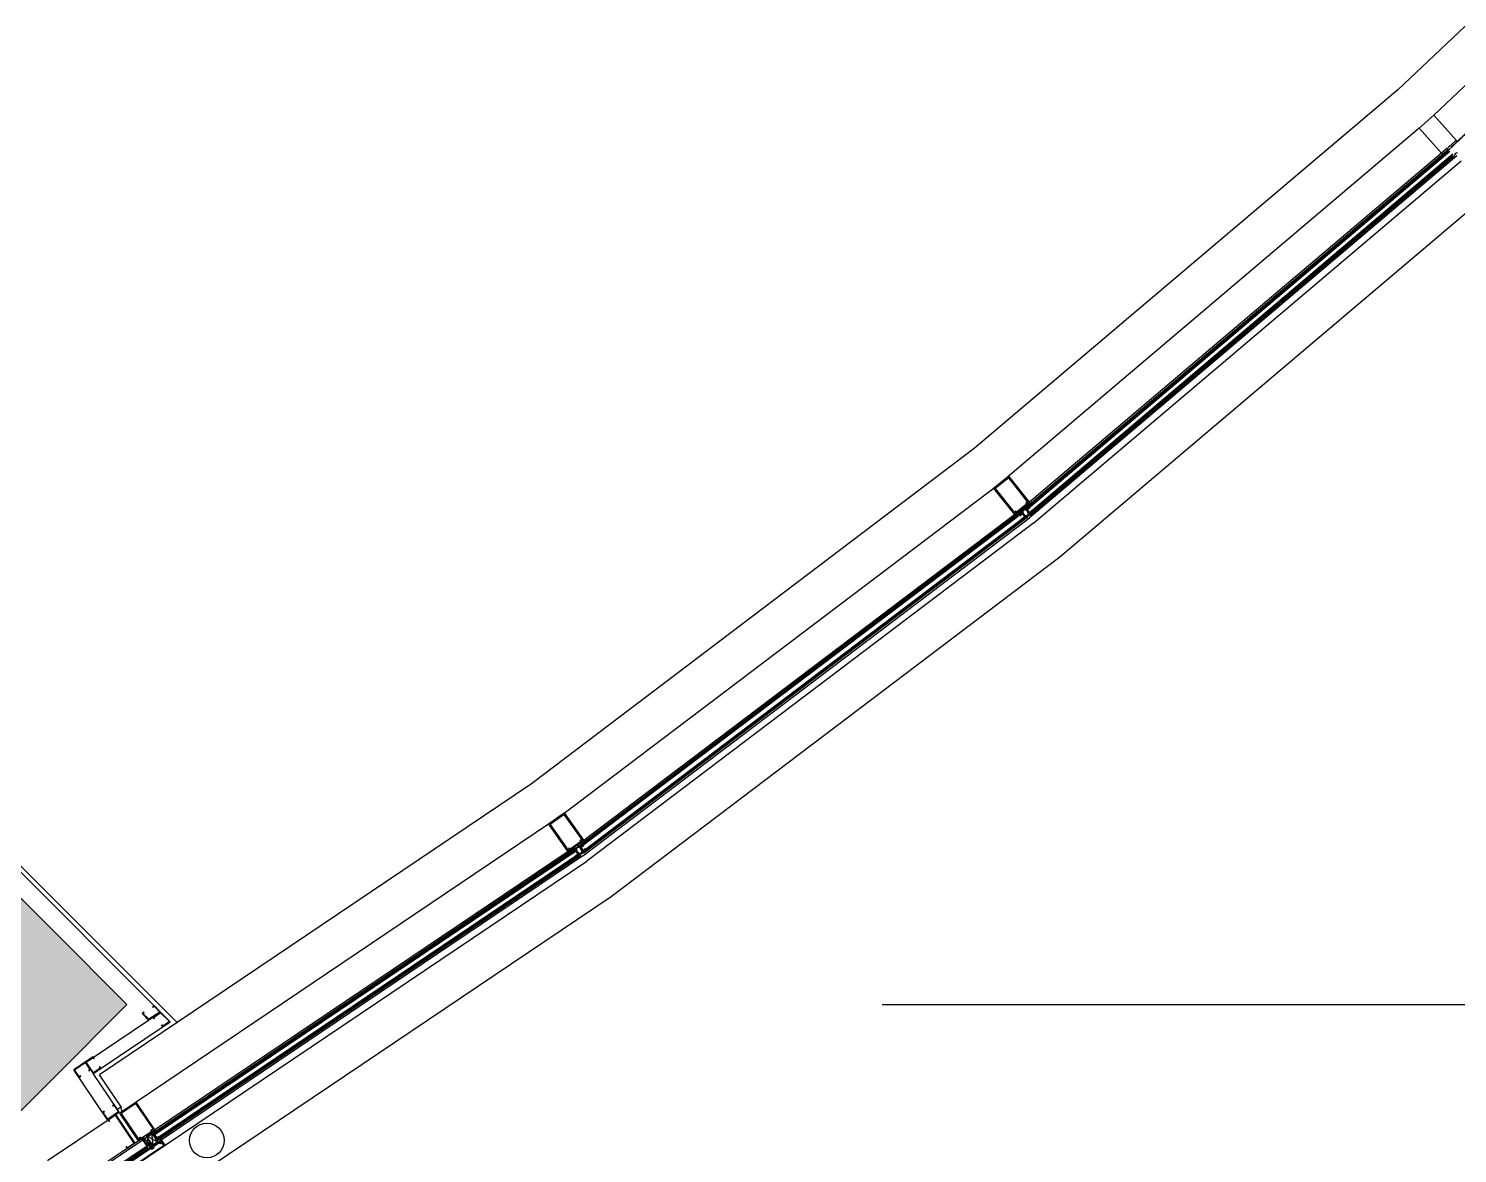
# Model space of a CAD drawing. Header units: inches. Extents: x -71 to 4528, y -885 to 4524.
# Drawn here: x 3305.6 to 3470.6, y 762.8 to 892.7 of the extents above; entities that cross this region are included whole.
import ezdxf

# ---------------------------------------------------------------- set-up
doc = ezdxf.new("R2010")
doc.units = ezdxf.units.IN
doc.header["$LTSCALE"] = 96
doc.header["$MEASUREMENT"] = 0
for name, color, linetype in [('A-Anno-Bldg', 7, 'Continuous'), ('A-Bldg-Patt', 5, 'Continuous'), ('A-Cols-Bldg', 235, 'Continuous'), ('A-Glaz-Exst', 53, 'Continuous'), ('A-Wall-Bldg', 235, 'Continuous')]:
    doc.layers.add(name, color=color, linetype=linetype)
doc.layers.add('Viewport', color=14, linetype='Continuous', plot=False)

msp = doc.modelspace()

# ---------------------------------------------------------------- hatches: boundary and pattern name
at = {"layer": 'A-Bldg-Patt'}
msp.add_hatch(color=256, dxfattribs=at).paths.add_polyline_path([(3299.99, 796.96), (3316.96, 779.99), (3299.99, 763.02), (3283.02, 779.99)])

# ---------------------------------------------------------------- linework, layer by layer
at = {"layer": 'A-Anno-Bldg'}
msp.add_lwpolyline([(3404.16, 779.99), (3612.51, 779.99)], dxfattribs=at)
at = {"layer": 'A-Cols-Bldg'}
msp.add_lwpolyline([(3299.99, 796.96), (3316.96, 779.99), (3299.99, 763.02), (3283.02, 779.99)], close=True, dxfattribs=at)
at = {"layer": 'A-Glaz-Exst'}
for p, q in [((3467.86, 882.68), (3512.88, 925.29)), ((3469.93, 879.06), (3516.31, 922.96)), ((3466.2, 881.19), (3417.92, 840.29)), ((3466.19, 881.19), (3467.87, 882.69)), ((3468.78, 878.3), (3466.19, 881.19)), ((3467.87, 882.69), (3470.45, 879.8)), ((3470.45, 879.8), (3469.83, 879.24)), ((3469.57, 878.74), (3420.64, 837.29)), ((3420.68, 837.24), (3469.51, 878.61)), ((3420.72, 837.19), (3469.56, 878.56)), ((3420.76, 837.14), (3469.6, 878.51)), ((3420.8, 837.09), (3469.73, 878.55)), ((3470.07, 878.18), (3421.11, 836.7)), ((3421.15, 836.65), (3470.01, 878.05)), ((3421.19, 836.6), (3470.06, 878)), ((3468.78, 878.3), (3421.2, 838)), ((3470.55, 878.01), (3421.2, 836.2)), ((3421.23, 836.56), (3470.1, 877.95)), ((3421.27, 836.51), (3470.23, 877.99)), ((3469.4, 878.86), (3468.78, 878.3)), ((3469.44, 878.81), (3469.4, 878.86)), ((3469.52, 878.88), (3469.44, 878.81)), ((3469.75, 879.17), (3469.48, 878.93)), ((3469.48, 878.93), (3469.52, 878.88)), ((3469.79, 879.13), (3469.75, 879.17)), ((3469.87, 879.19), (3469.79, 879.13)), ((3469.83, 879.24), (3469.87, 879.19)), ((3421.67, 835.61), (3471.05, 877.44)), ((3367.46, 802.11), (3417.92, 840.29)), ((3418.8, 841), (3417.04, 839.59)), ((3418.78, 840.82), (3417.22, 839.57)), ((3421.04, 837.99), (3418.78, 840.82)), ((3421.22, 837.97), (3418.8, 841)), ((3417.04, 839.59), (3419.46, 836.57)), ((3417.22, 839.57), (3419.48, 836.74)), ((3369.12, 798.29), (3420.26, 836.98)), ((3420.3, 836.93), (3369.27, 798.31)), ((3420.41, 836.78), (3369.27, 798.09)), ((3420.34, 836.88), (3369.3, 798.26)), ((3420.37, 836.83), (3369.34, 798.21)), ((3419.46, 836.57), (3420.12, 837.09)), ((3419.48, 836.74), (3419.61, 836.84)), ((3419.61, 836.84), (3419.55, 836.92)), ((3419.63, 836.98), (3419.68, 836.9)), ((3419.68, 836.9), (3420.84, 837.83)), ((3419.74, 836.79), (3419.86, 836.64)), ((3420.4, 836.73), (3420.11, 836.52)), ((3420.12, 837.09), (3420.16, 837.04)), ((3420.16, 837.04), (3420.23, 837.11)), ((3420.16, 836.52), (3420.33, 836.65)), ((3420.27, 837.06), (3420.19, 837)), ((3420.19, 837), (3420.25, 836.93)), ((3420.2, 837.15), (3420.49, 837.38)), ((3420.23, 837.11), (3420.2, 837.15)), ((3420.23, 837.11), (3420.27, 837.06)), ((3420.43, 836.76), (3420.28, 836.96)), ((3420.37, 836.64), (3420.6, 836.34)), ((3420.7, 836.34), (3420.4, 836.73)), ((3420.42, 836.93), (3420.41, 836.9)), ((3420.41, 836.9), (3420.41, 836.88)), ((3420.41, 836.88), (3420.42, 836.85)), ((3420.43, 836.98), (3420.42, 836.96)), ((3420.42, 836.96), (3420.42, 836.93)), ((3420.42, 836.85), (3420.42, 836.82)), ((3420.42, 836.82), (3420.43, 836.79)), ((3420.44, 837), (3420.43, 836.98)), ((3420.43, 836.79), (3420.44, 836.76)), ((3420.45, 837.03), (3420.44, 837)), ((3420.44, 836.76), (3420.45, 836.73)), ((3420.46, 837.05), (3420.45, 837.03)), ((3420.45, 836.73), (3420.47, 836.7)), ((3420.48, 837.06), (3420.46, 837.05)), ((3420.47, 836.7), (3420.48, 836.67)), ((3420.49, 837.08), (3420.48, 837.06)), ((3420.48, 836.67), (3420.5, 836.65)), ((3420.49, 837.38), (3420.52, 837.34)), ((3420.51, 837.09), (3420.49, 837.08)), ((3420.5, 836.65), (3420.52, 836.62)), ((3420.53, 837.1), (3420.51, 837.09)), ((3420.52, 837.34), (3420.6, 837.4)), ((3420.52, 837.34), (3420.56, 837.29)), ((3420.52, 836.62), (3420.54, 836.59)), ((3420.56, 837.11), (3420.53, 837.1)), ((3420.54, 836.59), (3420.56, 836.57)), ((3420.56, 837.45), (3421.22, 837.97)), ((3420.6, 837.4), (3420.56, 837.45)), ((3420.56, 837.29), (3420.64, 837.35)), ((3420.58, 837.12), (3420.56, 837.11)), ((3420.6, 837.12), (3420.58, 837.12)), ((3420.63, 837.12), (3420.6, 837.12)), ((3420.66, 837.12), (3420.63, 837.12)), ((3420.64, 837.35), (3420.69, 837.29)), ((3420.82, 837.07), (3420.66, 837.26)), ((3420.68, 837.12), (3420.66, 837.12)), ((3420.71, 837.11), (3420.68, 837.12)), ((3420.74, 837.1), (3420.71, 837.11)), ((3420.77, 837.09), (3420.74, 837.1)), ((3420.79, 837.08), (3420.77, 837.09)), ((3420.84, 837.83), (3420.78, 837.9)), ((3420.82, 837.06), (3420.79, 837.08)), ((3420.84, 837.04), (3420.82, 837.06)), ((3420.87, 837.02), (3420.84, 837.04)), ((3420.85, 837.1), (3421.13, 837.33)), ((3421.17, 836.72), (3420.85, 837.1)), ((3420.86, 837.96), (3420.92, 837.89)), ((3420.89, 837), (3420.87, 837.02)), ((3420.92, 836.98), (3420.89, 837)), ((3420.92, 837.89), (3421.04, 837.99)), ((3420.94, 836.95), (3420.92, 836.98)), ((3420.94, 837.75), (3421.06, 837.6)), ((3420.96, 836.93), (3420.94, 836.95)), ((3421.11, 837.28), (3420.95, 837.15)), ((3420.95, 837.1), (3421.19, 836.81)), ((3420.98, 836.9), (3420.96, 836.93)), ((3420.99, 836.87), (3420.98, 836.9)), ((3421.01, 836.84), (3420.99, 836.87)), ((3421.02, 836.82), (3421.01, 836.84)), ((3421.03, 836.79), (3421.02, 836.82)), ((3421.02, 836.57), (3421.03, 836.59)), ((3421.03, 836.76), (3421.03, 836.79)), ((3421.04, 836.73), (3421.03, 836.76)), ((3421.03, 836.59), (3421.04, 836.62)), ((3421.04, 836.7), (3421.04, 836.73)), ((3421.04, 836.67), (3421.04, 836.7)), ((3421.04, 836.64), (3421.04, 836.67)), ((3421.04, 836.62), (3421.04, 836.64)), ((3421.13, 837.33), (3421.17, 837.29)), ((3421.29, 836.49), (3421.13, 836.68)), ((3421.18, 837.26), (3421.16, 837.28)), ((3421.17, 837.29), (3421.19, 837.27)), ((3421.45, 836.95), (3421.17, 836.72)), ((3421.19, 837.27), (3421.18, 837.26)), ((3421.24, 836.81), (3421.4, 836.94)), ((3421.39, 837.01), (3421.39, 837.02)), ((3421.39, 837.02), (3421.41, 837)), ((3421.4, 836.99), (3421.39, 837.01)), ((3421.41, 837), (3421.45, 836.95)), ((3369.56, 797.67), (3420.71, 836.38)), ((3369.62, 797.17), (3421.2, 836.2)), ((3420.75, 836.33), (3369.7, 797.7)), ((3420.87, 836.19), (3369.71, 797.48)), ((3369.72, 798.96), (3419.44, 836.59)), ((3420.79, 836.28), (3369.74, 797.65)), ((3420.83, 836.24), (3369.77, 797.6)), ((3421.67, 835.61), (3370.06, 796.56)), ((3420.11, 836.52), (3420.15, 836.47)), ((3420.15, 836.47), (3420.16, 836.45)), ((3420.17, 836.45), (3420.15, 836.47)), ((3420.16, 836.45), (3420.17, 836.45)), ((3420.37, 836.2), (3420.36, 836.19)), ((3420.36, 836.19), (3420.37, 836.17)), ((3420.38, 836.17), (3420.37, 836.2)), ((3420.37, 836.17), (3420.41, 836.12)), ((3420.41, 836.12), (3420.7, 836.34)), ((3420.59, 836.29), (3420.43, 836.17)), ((3420.56, 836.57), (3420.59, 836.55)), ((3420.59, 836.55), (3420.61, 836.53)), ((3420.61, 836.53), (3420.64, 836.51)), ((3420.64, 836.51), (3420.66, 836.5)), ((3420.66, 836.5), (3420.69, 836.48)), ((3420.69, 836.48), (3420.72, 836.47)), ((3420.72, 836.47), (3420.75, 836.46)), ((3420.75, 836.46), (3420.77, 836.46)), ((3420.9, 836.18), (3420.75, 836.38)), ((3420.77, 836.46), (3420.8, 836.45)), ((3420.8, 836.45), (3420.83, 836.45)), ((3420.83, 836.45), (3420.85, 836.45)), ((3420.85, 836.45), (3420.88, 836.46)), ((3420.88, 836.46), (3420.9, 836.46)), ((3420.9, 836.46), (3420.92, 836.47)), ((3420.92, 836.47), (3420.94, 836.48)), ((3420.94, 836.48), (3420.96, 836.49)), ((3420.96, 836.49), (3420.98, 836.51)), ((3420.98, 836.51), (3421, 836.53)), ((3421, 836.53), (3421.01, 836.55)), ((3421.01, 836.55), (3421.02, 836.57)), ((3367.47, 802.12), (3365.64, 800.81)), ((3367.44, 801.94), (3365.82, 800.78)), ((3369.55, 798.99), (3367.44, 801.94)), ((3369.73, 798.96), (3367.47, 802.12)), ((3365.65, 800.82), (3318.01, 768.73)), ((3365.64, 800.81), (3367.89, 797.65)), ((3365.82, 800.78), (3367.92, 797.83)), ((3368.13, 797.98), (3369.34, 798.84)), ((3369.04, 798.47), (3369.73, 798.96)), ((3369.34, 798.84), (3369.29, 798.92)), ((3369.36, 798.97), (3369.42, 798.9)), ((3369.42, 798.9), (3369.55, 798.99)), ((3369.43, 798.75), (3369.54, 798.6)), ((3368.73, 798), (3319.86, 765.08)), ((3319.94, 765.06), (3368.66, 797.88)), ((3319.99, 765.02), (3368.69, 797.83)), ((3320, 764.88), (3368.87, 797.8)), ((3320.01, 764.96), (3368.73, 797.78)), ((3367.9, 797.66), (3320.25, 765.57)), ((3369.17, 797.39), (3320.28, 764.46)), ((3320.35, 764.44), (3369.09, 797.27)), ((3320.4, 764.4), (3369.13, 797.22)), ((3320.42, 764.26), (3369.31, 797.19)), ((3320.42, 764.34), (3369.17, 797.17)), ((3369.62, 797.17), (3321.01, 764.43)), ((3367.89, 797.65), (3368.58, 798.14)), ((3367.92, 797.83), (3368.06, 797.92)), ((3368.06, 797.92), (3368, 798)), ((3368.08, 798.05), (3368.13, 797.98)), ((3368.19, 797.86), (3368.29, 797.71)), ((3368.83, 797.77), (3368.53, 797.57)), ((3368.53, 797.57), (3368.57, 797.52)), ((3368.57, 797.52), (3368.58, 797.5)), ((3368.58, 798.14), (3368.61, 798.09)), ((3368.59, 797.5), (3368.58, 797.52)), ((3368.58, 797.5), (3368.59, 797.5)), ((3368.59, 797.57), (3368.76, 797.69)), ((3368.61, 798.09), (3368.69, 798.15)), ((3368.73, 798.1), (3368.65, 798.05)), ((3368.65, 798.05), (3368.69, 797.98)), ((3368.66, 798.2), (3368.96, 798.42)), ((3368.69, 798.15), (3368.66, 798.2)), ((3368.69, 798.15), (3368.73, 798.1)), ((3368.87, 797.8), (3368.73, 798)), ((3368.77, 797.23), (3368.76, 797.23)), ((3368.76, 797.23), (3368.78, 797.21)), ((3368.79, 797.21), (3368.77, 797.23)), ((3368.78, 797.21), (3368.81, 797.15)), ((3368.81, 797.68), (3369.02, 797.37)), ((3368.81, 797.15), (3369.11, 797.36)), ((3369.11, 797.36), (3368.83, 797.77)), ((3369.01, 797.32), (3368.84, 797.2)), ((3368.87, 797.99), (3368.86, 797.97)), ((3368.86, 797.97), (3368.86, 797.94)), ((3368.86, 797.94), (3368.86, 797.91)), ((3368.86, 797.91), (3368.86, 797.88)), ((3368.86, 797.88), (3368.86, 797.85)), ((3368.86, 797.85), (3368.87, 797.82)), ((3368.88, 798.02), (3368.87, 797.99)), ((3368.87, 797.82), (3368.88, 797.79)), ((3368.89, 798.04), (3368.88, 798.02)), ((3368.88, 797.79), (3368.89, 797.76)), ((3368.9, 798.06), (3368.89, 798.04)), ((3368.89, 797.76), (3368.9, 797.73)), ((3368.92, 798.08), (3368.9, 798.06)), ((3368.9, 797.73), (3368.92, 797.71)), ((3368.93, 798.1), (3368.92, 798.08)), ((3368.92, 797.71), (3368.93, 797.68)), ((3368.95, 798.11), (3368.93, 798.1)), ((3368.93, 797.68), (3368.95, 797.65)), ((3368.97, 798.12), (3368.95, 798.11)), ((3368.95, 797.65), (3368.97, 797.62)), ((3368.96, 798.42), (3368.99, 798.37)), ((3368.99, 798.13), (3368.97, 798.12)), ((3368.97, 797.62), (3368.99, 797.6)), ((3368.99, 798.37), (3369.08, 798.42)), ((3368.99, 798.37), (3369.03, 798.32)), ((3369.02, 798.14), (3368.99, 798.13)), ((3368.99, 797.6), (3369.01, 797.58)), ((3369.01, 797.58), (3369.04, 797.55)), ((3369.04, 798.15), (3369.02, 798.14)), ((3369.03, 798.32), (3369.11, 798.38)), ((3369.08, 798.42), (3369.04, 798.47)), ((3369.06, 798.15), (3369.04, 798.15)), ((3369.04, 797.55), (3369.06, 797.54)), ((3369.09, 798.15), (3369.06, 798.15)), ((3369.06, 797.54), (3369.09, 797.52)), ((3369.12, 798.14), (3369.09, 798.15)), ((3369.09, 797.52), (3369.11, 797.5)), ((3369.11, 798.38), (3369.16, 798.31)), ((3369.11, 797.5), (3369.14, 797.49)), ((3369.27, 798.09), (3369.12, 798.29)), ((3369.14, 798.14), (3369.12, 798.14)), ((3369.17, 798.13), (3369.14, 798.14)), ((3369.14, 797.49), (3369.17, 797.48)), ((3369.2, 798.12), (3369.17, 798.13)), ((3369.17, 797.48), (3369.2, 797.47)), ((3369.31, 797.19), (3369.17, 797.39)), ((3369.22, 798.11), (3369.2, 798.12)), ((3369.2, 797.47), (3369.22, 797.47)), ((3369.25, 798.09), (3369.22, 798.11)), ((3369.22, 797.47), (3369.25, 797.46)), ((3369.27, 798.08), (3369.25, 798.09)), ((3369.25, 797.46), (3369.27, 797.46)), ((3369.3, 798.06), (3369.27, 798.08)), ((3369.27, 797.46), (3369.3, 797.47)), ((3369.32, 798.04), (3369.3, 798.06)), ((3369.3, 797.47), (3369.32, 797.47)), ((3369.31, 798.11), (3369.6, 798.33)), ((3369.61, 797.71), (3369.31, 798.11)), ((3369.35, 798.01), (3369.32, 798.04)), ((3369.32, 797.47), (3369.35, 797.48)), ((3369.37, 797.99), (3369.35, 798.01)), ((3369.35, 797.48), (3369.37, 797.49)), ((3369.39, 797.96), (3369.37, 797.99)), ((3369.37, 797.49), (3369.39, 797.5)), ((3369.4, 797.93), (3369.39, 797.96)), ((3369.39, 797.5), (3369.4, 797.51)), ((3369.42, 797.91), (3369.4, 797.93)), ((3369.4, 797.51), (3369.42, 797.53)), ((3369.58, 798.28), (3369.41, 798.16)), ((3369.41, 798.11), (3369.63, 797.81)), ((3369.44, 797.88), (3369.42, 797.91)), ((3369.42, 797.53), (3369.44, 797.55)), ((3369.45, 797.85), (3369.44, 797.88)), ((3369.44, 797.55), (3369.45, 797.57)), ((3369.46, 797.82), (3369.45, 797.85)), ((3369.45, 797.57), (3369.46, 797.59)), ((3369.47, 797.79), (3369.46, 797.82)), ((3369.46, 797.59), (3369.47, 797.62)), ((3369.47, 797.76), (3369.47, 797.79)), ((3369.48, 797.73), (3369.47, 797.76)), ((3369.47, 797.64), (3369.48, 797.67)), ((3369.47, 797.62), (3369.47, 797.64)), ((3369.48, 797.7), (3369.48, 797.73)), ((3369.48, 797.67), (3369.48, 797.7)), ((3369.71, 797.48), (3369.56, 797.67)), ((3369.6, 798.33), (3369.64, 798.28)), ((3369.9, 797.93), (3369.61, 797.71)), ((3369.64, 798.25), (3369.63, 798.27)), ((3369.64, 798.28), (3369.65, 798.26)), ((3369.65, 798.26), (3369.64, 798.25)), ((3369.68, 797.8), (3369.85, 797.92)), ((3369.84, 797.99), (3369.85, 798)), ((3369.85, 797.97), (3369.84, 797.99)), ((3369.85, 798), (3369.86, 797.98)), ((3369.86, 797.98), (3369.9, 797.93)), ((3321.36, 763.75), (3370.06, 796.56)), ((3314.77, 766.7), (3315.65, 767.29)), ((3315.65, 767.29), (3317.88, 763.97)), ((3318.01, 768.73), (3316.14, 767.47)), ((3318.3, 764.25), (3316.14, 767.47)), ((3318, 768.57), (3316.29, 767.42)), ((3316.29, 767.42), (3318.22, 764.55)), ((3319.93, 765.71), (3318, 768.57)), ((3320.17, 765.51), (3318.01, 768.73)), ((3307.79, 762), (3314.77, 766.7)), ((3314.91, 766.49), (3314.77, 766.7)), ((3315.64, 767.21), (3314.86, 766.68)), ((3314.86, 766.68), (3314.96, 766.53)), ((3314.96, 766.53), (3314.91, 766.49)), ((3317.8, 763.99), (3315.64, 767.21)), ((3318.65, 764.49), (3314.05, 761.39)), ((3317.02, 763.47), (3317.8, 763.99)), ((3318.3, 764.54), (3318.45, 764.63)), ((3318.31, 764.26), (3318.32, 764.27)), ((3318.32, 764.27), (3318.33, 764.31)), ((3318.33, 764.31), (3318.37, 764.3)), ((3318.37, 764.47), (3318.44, 764.51)), ((3318.37, 764.3), (3318.38, 764.31)), ((3318.38, 764.31), (3318.39, 764.35)), ((3318.39, 764.35), (3318.44, 764.34)), ((3318.44, 764.51), (3318.5, 764.56)), ((3318.44, 764.34), (3318.44, 764.35)), ((3318.58, 764.44), (3318.59, 764.45)), ((3318.59, 764.45), (3318.6, 764.49)), ((3318.6, 764.49), (3318.64, 764.48)), ((3318.61, 764.58), (3319.76, 765.35)), ((3318.64, 764.48), (3318.66, 764.49)), ((3318.76, 764.57), (3318.66, 764.5)), ((3318.66, 764.49), (3318.66, 764.54)), ((3318.66, 764.54), (3318.71, 764.53)), ((3318.66, 764.5), (3319.25, 763.63)), ((3318.71, 764.53), (3318.87, 764.64)), ((3319.36, 763.68), (3318.76, 764.57)), ((3318.87, 764.64), (3319.08, 764.32)), ((3319.16, 764.31), (3319.19, 764.32)), ((3319.18, 764.84), (3319.76, 765.23)), ((3319.39, 764.53), (3319.18, 764.84)), ((3319.19, 764.32), (3319.32, 764.12)), ((3319.32, 764.12), (3319.22, 764.12)), ((3319.22, 764.12), (3319.59, 763.57)), ((3319.23, 764.78), (3319.8, 765.17)), ((3320.5, 764.13), (3319.23, 764.78)), ((3319.93, 763.75), (3319.23, 764.78)), ((3319.35, 764.43), (3319.37, 764.45)), ((3319.48, 764.23), (3319.35, 764.43)), ((3319.45, 763.98), (3319.44, 764.12)), ((3319.44, 764.12), (3319.57, 764.06)), ((3319.53, 764.33), (3319.48, 764.23)), ((3319.9, 763.78), (3319.53, 764.33)), ((3319.57, 764.06), (3319.75, 763.79)), ((3319.76, 765.23), (3319.77, 765.24)), ((3319.77, 765.52), (3319.91, 765.62)), ((3319.77, 765.24), (3319.78, 765.29)), ((3319.78, 765.25), (3319.88, 765.32)), ((3319.78, 765.29), (3319.82, 765.28)), ((3319.88, 765.1), (3319.78, 765.25)), ((3319.8, 765.17), (3319.93, 763.75)), ((3319.8, 765.17), (3320.5, 764.13)), ((3319.8, 765.17), (3320.5, 764.13)), ((3319.82, 765.45), (3319.89, 765.49)), ((3319.82, 765.28), (3319.83, 765.29)), ((3320.54, 764.1), (3319.82, 763.62)), ((3319.83, 765.29), (3319.84, 765.33)), ((3319.84, 765.38), (3319.89, 765.47)), ((3319.85, 765.37), (3319.84, 765.38)), ((3319.84, 765.33), (3319.89, 765.32)), ((3319.89, 765.42), (3319.85, 765.37)), ((3319.86, 765.08), (3320, 764.88)), ((3320.35, 765.42), (3319.88, 765.1)), ((3319.89, 765.49), (3319.95, 765.54)), ((3319.89, 765.47), (3319.99, 765.48)), ((3319.9, 765.4), (3319.89, 765.42)), ((3319.89, 765.32), (3319.9, 765.33)), ((3319.89, 763.51), (3320.65, 764.03)), ((3320.5, 764.13), (3319.93, 763.75)), ((3320, 765.47), (3319.94, 765.45)), ((3319.94, 765.45), (3319.95, 765.44)), ((3319.99, 765.48), (3320, 765.47)), ((3320.02, 764.9), (3320.32, 765.1)), ((3320.3, 764.48), (3320.02, 764.9)), ((3320.03, 765.42), (3320.04, 765.43)), ((3320.04, 765.42), (3320.17, 765.51)), ((3320.04, 765.43), (3320.05, 765.47)), ((3320.05, 765.47), (3320.09, 765.46)), ((3320.09, 765.46), (3320.11, 765.47)), ((3320.11, 765.47), (3320.12, 765.51)), ((3320.12, 765.51), (3320.16, 765.5)), ((3320.12, 764.89), (3320.33, 764.57)), ((3320.3, 765.05), (3320.13, 764.93)), ((3320.16, 765.5), (3320.17, 765.51)), ((3320.17, 765.51), (3320.35, 765.42)), ((3320.19, 764.9), (3320.37, 764.63)), ((3320.28, 764.46), (3320.42, 764.26)), ((3320.6, 764.68), (3320.3, 764.48)), ((3320.32, 765.1), (3320.36, 765.05)), ((3320.36, 765.02), (3320.35, 765.04)), ((3320.36, 765.05), (3320.37, 765.02)), ((3320.37, 765.02), (3320.36, 765.02)), ((3320.38, 764.56), (3320.55, 764.68)), ((3320.91, 764.59), (3320.44, 764.27)), ((3320.44, 764.27), (3320.54, 764.11)), ((3320.54, 764.75), (3320.55, 764.76)), ((3320.56, 764.73), (3320.54, 764.75)), ((3320.54, 764.11), (3320.64, 764.18)), ((3320.58, 764.09), (3320.54, 764.1)), ((3320.55, 764.76), (3320.57, 764.74)), ((3320.57, 764.73), (3320.6, 764.68)), ((3320.59, 764.14), (3320.58, 764.09)), ((3320.6, 764.15), (3320.59, 764.14)), ((3320.65, 764.14), (3320.6, 764.15)), ((3320.66, 764.19), (3320.65, 764.18)), ((3320.65, 764.18), (3320.65, 764.14)), ((3320.74, 764.15), (3320.68, 764.13)), ((3320.68, 764.13), (3320.69, 764.12)), ((3320.69, 764.12), (3320.79, 764.13)), ((3320.73, 764.17), (3320.74, 764.15)), ((3320.88, 764.16), (3320.74, 764.07)), ((3320.79, 764.19), (3320.78, 764.2)), ((3320.78, 763.95), (3320.89, 764.02)), ((3320.83, 764.23), (3320.79, 764.19)), ((3320.79, 764.13), (3320.84, 764.22)), ((3320.8, 764.29), (3320.94, 764.38)), ((3320.81, 764.29), (3320.8, 764.28)), ((3320.85, 764.28), (3320.81, 764.29)), ((3320.84, 764.22), (3320.83, 764.23)), ((3320.86, 764.32), (3320.85, 764.28)), ((3320.88, 764.33), (3320.86, 764.32)), ((3320.93, 764.32), (3320.88, 764.33)), ((3320.94, 764.38), (3320.91, 764.59)), ((3320.91, 764.36), (3321, 764.11)), ((3321, 764.11), (3320.93, 764.32)), ((3321.36, 763.75), (3320.94, 764.37)), ((3320.99, 763.99), (3321.02, 763.9)), ((3321.05, 764.12), (3321, 764.11)), ((3321, 764.11), (3321.05, 764.12)), ((3321.06, 763.93), (3321.05, 764.12)), ((3321.05, 764.12), (3321.17, 763.95)), ((3319.24, 763.61), (3315.73, 761.24)), ((3315.93, 761.22), (3319.32, 763.51)), ((3319.77, 763.58), (3316.2, 761.18)), ((3316.4, 761.17), (3319.84, 763.48)), ((3316.87, 763.59), (3316.92, 763.62)), ((3317.01, 763.38), (3316.87, 763.59)), ((3316.92, 763.62), (3317.02, 763.47)), ((3317.88, 763.97), (3317.01, 763.38)), ((3321.28, 763.77), (3317.28, 761.08)), ((3317.38, 761.07), (3321.36, 763.75)), ((3319.63, 763.71), (3319.45, 763.98)), ((3319.57, 763.58), (3319.63, 763.49)), ((3319.59, 763.87), (3319.6, 763.76)), ((3319.59, 763.57), (3319.61, 763.58)), ((3319.6, 763.76), (3319.6, 763.74)), ((3319.72, 763.84), (3319.61, 763.89)), ((3319.61, 763.59), (3319.61, 763.58)), ((3319.62, 763.74), (3319.64, 763.72)), ((3319.63, 763.49), (3319.76, 763.58)), ((3320.03, 763.61), (3319.69, 763.38)), ((3319.69, 763.38), (3319.71, 763.35)), ((3319.71, 763.35), (3320.05, 763.58)), ((3319.73, 763.83), (3319.72, 763.84)), ((3319.74, 763.79), (3319.72, 763.81)), ((3319.74, 763.37), (3319.8, 763.28)), ((3319.8, 763.28), (3320.09, 763.47)), ((3319.87, 763.33), (3319.81, 763.42)), ((3319.82, 763.62), (3319.95, 763.71)), ((3319.84, 763.48), (3319.84, 763.52)), ((3319.84, 763.52), (3319.89, 763.51)), ((3319.87, 763.76), (3319.87, 763.76)), ((3319.88, 763.77), (3319.9, 763.78)), ((3319.95, 763.71), (3319.89, 763.8)), ((3320.02, 763.42), (3319.95, 763.51)), ((3320.05, 763.58), (3320.03, 763.61)), ((3320.09, 763.47), (3320.03, 763.56)), ((3321.02, 763.9), (3321.04, 763.87)), ((3321.04, 763.87), (3321.08, 763.9)), ((3321.08, 763.9), (3321.06, 763.93)), ((3321.17, 763.95), (3321.08, 763.89)), ((3321.11, 763.85), (3321.2, 763.9)), ((3321.2, 763.9), (3321.28, 763.77))]:
    msp.add_line(p, q, dxfattribs=at)
for centre, radius, start, end in [((3470.55, 879.77), 0.104, 163.1523, 280.6357), ((3468.8, 878.2), 0.105, 342.9438, 100.4271), ((3470.57, 877.98), 0.343, 85.104, 178.7207), ((3419.59, 836.95), 0.0466, 128.191, 218.191), ((3419.59, 836.95), 0.0465, 39.0355, 129.0355), ((3420.35, 836.62), 0.0348, 38.1572, 128.1572), ((3420.82, 837.93), 0.0466, 128.191, 218.191), ((3420.82, 837.93), 0.0465, 39.0355, 129.0355), ((3420.98, 837.12), 0.0346, 130.4261, 220.4261), ((3421.13, 837.26), 0.0353, 40.5154, 130.5154), ((3421.22, 836.84), 0.0353, 220.5154, 310.5154), ((3421.32, 837.94), 0.105, 160.0644, 277.5478), ((3421.38, 836.97), 0.0346, 310.4261, 40.4261), ((3419.48, 836.46), 0.104, 339.8203, 97.3036), ((3420.18, 836.49), 0.0349, 127.0304, 217.0304), ((3420.41, 836.2), 0.0348, 218.1572, 308.1572), ((3420.57, 836.32), 0.0349, 307.0304, 37.0304), ((3421.24, 836.15), 0.343, 81.9215, 175.5381), ((3369.33, 798.95), 0.0469, 125.6764, 215.6764), ((3369.32, 798.95), 0.0463, 34.6952, 124.6952), ((3369.82, 798.92), 0.104, 156.6867, 274.1701), ((3367.9, 797.55), 0.105, 336.9413, 94.4246), ((3368.04, 798.03), 0.0469, 125.6764, 215.6764), ((3368.04, 798.03), 0.0462, 35.5377, 125.5377), ((3368.61, 797.54), 0.0352, 123.6901, 213.6901), ((3368.78, 797.66), 0.0344, 34.5923, 124.5923), ((3368.82, 797.23), 0.0352, 213.6901, 303.6901), ((3368.99, 797.35), 0.0352, 303.6901, 33.6901), ((3369.65, 797.14), 0.343, 78.7423, 172.359), ((3369.43, 798.13), 0.0349, 127.0304, 217.0304), ((3369.6, 798.25), 0.0349, 37.0304, 127.0304), ((3369.66, 797.83), 0.0349, 217.0304, 307.0304), ((3369.83, 797.95), 0.0349, 307.0304, 37.0304), ((3319.88, 765.67), 0.062, 303.4399, 33.4399), ((3318.27, 764.59), 0.0619, 214.0662, 304.0662), ((3318.46, 764.47), 0.0929, 182.4472, 255.3472), ((3318.43, 764.37), 0.018, 304.5049, 76.1049), ((3318.5, 764.56), 0.0929, 64.9461, 123.6628), ((3318.46, 764.47), 0.0931, 352.6046, 65.5046), ((3318.46, 764.47), 0.185, 34.3888, 65.2721), ((3318.57, 764.46), 0.0178, 171.4648, 303.0648), ((3319.13, 764.36), 0.0619, 214.0662, 304.0662), ((3319.24, 763.97), 0.0627, 33.7417, 206.1917), ((3319.34, 764.5), 0.0619, 304.0662, 34.0662), ((3319.82, 765.45), 0.0935, 124.0766, 182.7933), ((3319.91, 765.45), 0.186, 182.9933, 213.8766), ((3319.91, 765.45), 0.0934, 182.8394, 255.7394), ((3319.85, 765.37), 0.0626, 304.1861, 34.1861), ((3319.89, 765.34), 0.0179, 302.8157, 74.4157), ((3319.91, 765.45), 0.0931, 352.6046, 65.5046), ((3320, 765.47), 0.0619, 214.0662, 304.0662), ((3320.02, 765.44), 0.0178, 171.4648, 303.0648), ((3320.15, 764.9), 0.0345, 123.4654, 213.4654), ((3320.14, 764.87), 0.0601, 33.7892, 105.8392), ((3320.32, 765.02), 0.0351, 34.796, 124.796), ((3320.36, 764.59), 0.0352, 213.6901, 303.6901), ((3320.32, 764.6), 0.0598, 321.5891, 33.6391), ((3320.53, 764.71), 0.0351, 304.796, 34.796), ((3320.68, 764.13), 0.0619, 34.0662, 124.0662), ((3320.82, 764.16), 0.219, 217.1038, 257.9538), ((3320.67, 764.17), 0.0183, 352.3726, 123.9726), ((3320.78, 764.16), 0.0927, 172.1605, 245.0605), ((3320.83, 764.24), 0.0626, 124.1861, 214.1861), ((3320.81, 764.27), 0.018, 124.5049, 256.1049), ((3320.78, 764.16), 0.0929, 2.4472, 75.3472), ((3320.93, 763.97), 0.0617, 18.8843, 123.8843), ((3319.29, 763.89), 0.0629, 214.1276, 26.5776), ((3319.23, 763.62), 0.0154, 304.6952, 34.6952), ((3319.25, 763.61), 0.125, 303.8146, 33.8146), ((3319.45, 763.66), 0.113, 93.8998, 161.6165), ((3319.59, 763.62), 0.0398, 245.6904, 303.107), ((3319.61, 763.87), 0.015, 68.521, 182.5544), ((3319.62, 763.75), 0.0154, 214.6952, 304.6952), ((3319.56, 763.67), 0.0929, 303.8571, 33.8571), ((3319.55, 763.66), 0.0928, 304.2756, 34.2756), ((3319.72, 763.82), 0.0148, 304.2157, 34.2157), ((3319.82, 763.84), 0.0929, 213.8571, 303.8571), ((3319.82, 763.84), 0.0936, 213.9388, 303.9388), ((3319.79, 763.6), 0.0401, 34.0772, 214.0772), ((3319.79, 763.6), 0.031, 33.4399, 213.4399), ((3319.85, 763.8), 0.0386, 304.7266, 2.1433), ((3321.1, 763.87), 0.0245, 125.2724, 215.2724), ((3321.1, 763.87), 0.0246, 213.6901, 303.6901)]:
    msp.add_arc(centre, radius, start, end, dxfattribs=at)
at = {"layer": 'A-Wall-Bldg'}
for p, q in [((3424.7, 831.71), (3474.29, 873.72)), ((3372.87, 792.49), (3424.7, 831.71)), ((3299.99, 799.98), (3321.96, 778.01)), ((3326.79, 761.45), (3372.87, 792.49)), ((3318.89, 779.13), (3318.71, 778.96)), ((3318.71, 778.96), (3319.46, 778.21)), ((3318.8, 778.96), (3318.94, 779.09)), ((3319.47, 778.29), (3318.8, 778.96)), ((3318.94, 779.09), (3318.89, 779.13)), ((3319.46, 778.21), (3320.83, 779.13)), ((3320.75, 779.13), (3319.47, 778.29)), ((3320.09, 779.88), (3319.91, 779.7)), ((3319.91, 779.7), (3319.95, 779.66)), ((3319.95, 779.66), (3320.09, 779.79)), ((3320.83, 779.13), (3319.96, 778.54)), ((3320.05, 778.53), (3320.82, 779.05)), ((3320.83, 779.13), (3320.09, 779.88)), ((3320.09, 779.79), (3320.75, 779.13)), ((3320.82, 779.05), (3321.88, 778.03)), ((3321.96, 778.01), (3320.83, 779.13)), ((3312.25, 773.35), (3319.46, 778.21)), ((3313.07, 772.02), (3321.96, 778.01)), ((3319.96, 778.54), (3320.1, 778.34)), ((3320.15, 778.37), (3320.05, 778.53)), ((3320.1, 778.34), (3320.15, 778.37)), ((3321, 777.66), (3320.94, 777.62)), ((3320.94, 777.62), (3321.08, 777.42)), ((3321.1, 777.5), (3321, 777.66)), ((3321.08, 777.42), (3321.96, 778.01)), ((3321.88, 778.03), (3321.1, 777.5)), ((3313.04, 773.96), (3312.17, 773.37)), ((3313.18, 773.75), (3313.04, 773.96)), ((3312.17, 773.37), (3310.82, 772.46)), ((3314.72, 766.67), (3310.82, 772.46)), ((3310.82, 772.46), (3311.41, 771.59)), ((3310.9, 772.45), (3312.15, 773.29)), ((3311.43, 771.67), (3310.9, 772.45)), ((3312.15, 773.29), (3312.67, 772.51)), ((3312.76, 772.5), (3312.17, 773.37)), ((3312.17, 773.37), (3313.07, 772.02)), ((3312.25, 773.35), (3313.03, 773.87)), ((3313.09, 772.11), (3312.25, 773.35)), ((3312.67, 772.51), (3312.51, 772.41)), ((3312.51, 772.41), (3312.55, 772.36)), ((3312.55, 772.36), (3312.76, 772.5)), ((3313.03, 773.87), (3313.13, 773.72)), ((3313.07, 772.02), (3313.95, 772.61)), ((3313.86, 772.63), (3313.09, 772.11)), ((3313.13, 773.72), (3313.18, 773.75)), ((3313.81, 772.82), (3313.76, 772.79)), ((3313.76, 772.79), (3313.86, 772.63)), ((3313.95, 772.61), (3313.81, 772.82)), ((3311.41, 771.59), (3311.62, 771.73)), ((3311.58, 771.78), (3311.43, 771.67)), ((3311.62, 771.73), (3311.58, 771.78)), ((3315.86, 767.89), (3313.07, 772.02)), ((3316.27, 768.17), (3313.77, 771.89)), ((3314.34, 767.68), (3314.13, 767.54)), ((3314.13, 767.54), (3314.72, 766.67)), ((3314.22, 767.53), (3314.38, 767.63)), ((3314.74, 766.75), (3314.22, 767.53)), ((3314.38, 767.63), (3314.34, 767.68)), ((3314.72, 766.67), (3316.07, 767.58)), ((3315.99, 767.59), (3314.74, 766.75)), ((3315.48, 768.45), (3315.27, 768.31)), ((3315.27, 768.31), (3315.31, 768.26)), ((3315.31, 768.26), (3315.46, 768.36)), ((3315.46, 768.36), (3315.99, 767.59)), ((3316.07, 767.58), (3315.48, 768.45)), ((3316.27, 768.17), (3315.86, 767.89))]:
    msp.add_line(p, q, dxfattribs=at)
for points in [[(3634.49, 1076.32), (3595.8, 1025.19), (3554.36, 976.27), (3510.29, 929.7), (3463.72, 885.63), (3414.8, 844.19), (3363.67, 805.5), (3322.74, 777.93), (3322.74, 777.93), (3299.98, 800.67)], [(3322.74, 777.93), (3313.77, 771.89)]]:
    msp.add_lwpolyline(points, dxfattribs=at)
msp.add_circle((3326.19, 764.3), 2, dxfattribs=at)
for centre, radius, start, end in [((4000.96, 439.04), 587.01, 90.19162, 179.80829), ((4001.01, 438.98), 584.06, 90.10001, 179.90001), ((4000.96, 439.03), 556.01, 90.1, 179.9), ((4001.03, 438.96), 550.08, 89.9, 180.1), ((3316.51, 768.02), 0.276, 148.2115, 279.6615)]:
    msp.add_arc(centre, radius, start, end, dxfattribs=at)
at = {"layer": 'Viewport'}
msp.add_lwpolyline([(3277.33, 52.97), (3307.03, 82.68), (3312.7, 77.01), (3356.06, 120.37), (3356.06, 399.01), (3348.01, 399.01), (3348.01, 441), (3356.06, 441), (3356.06, 719.64), (3314.34, 761.36), (3368.79, 798.05), (3420.62, 837.27), (3469.51, 878.6), (3516.66, 923.28), (3561.97, 971.27), (3602.7, 1019.33), (3641.91, 1071.17)], dxfattribs=at)

doc.saveas('drawing.dxf')
